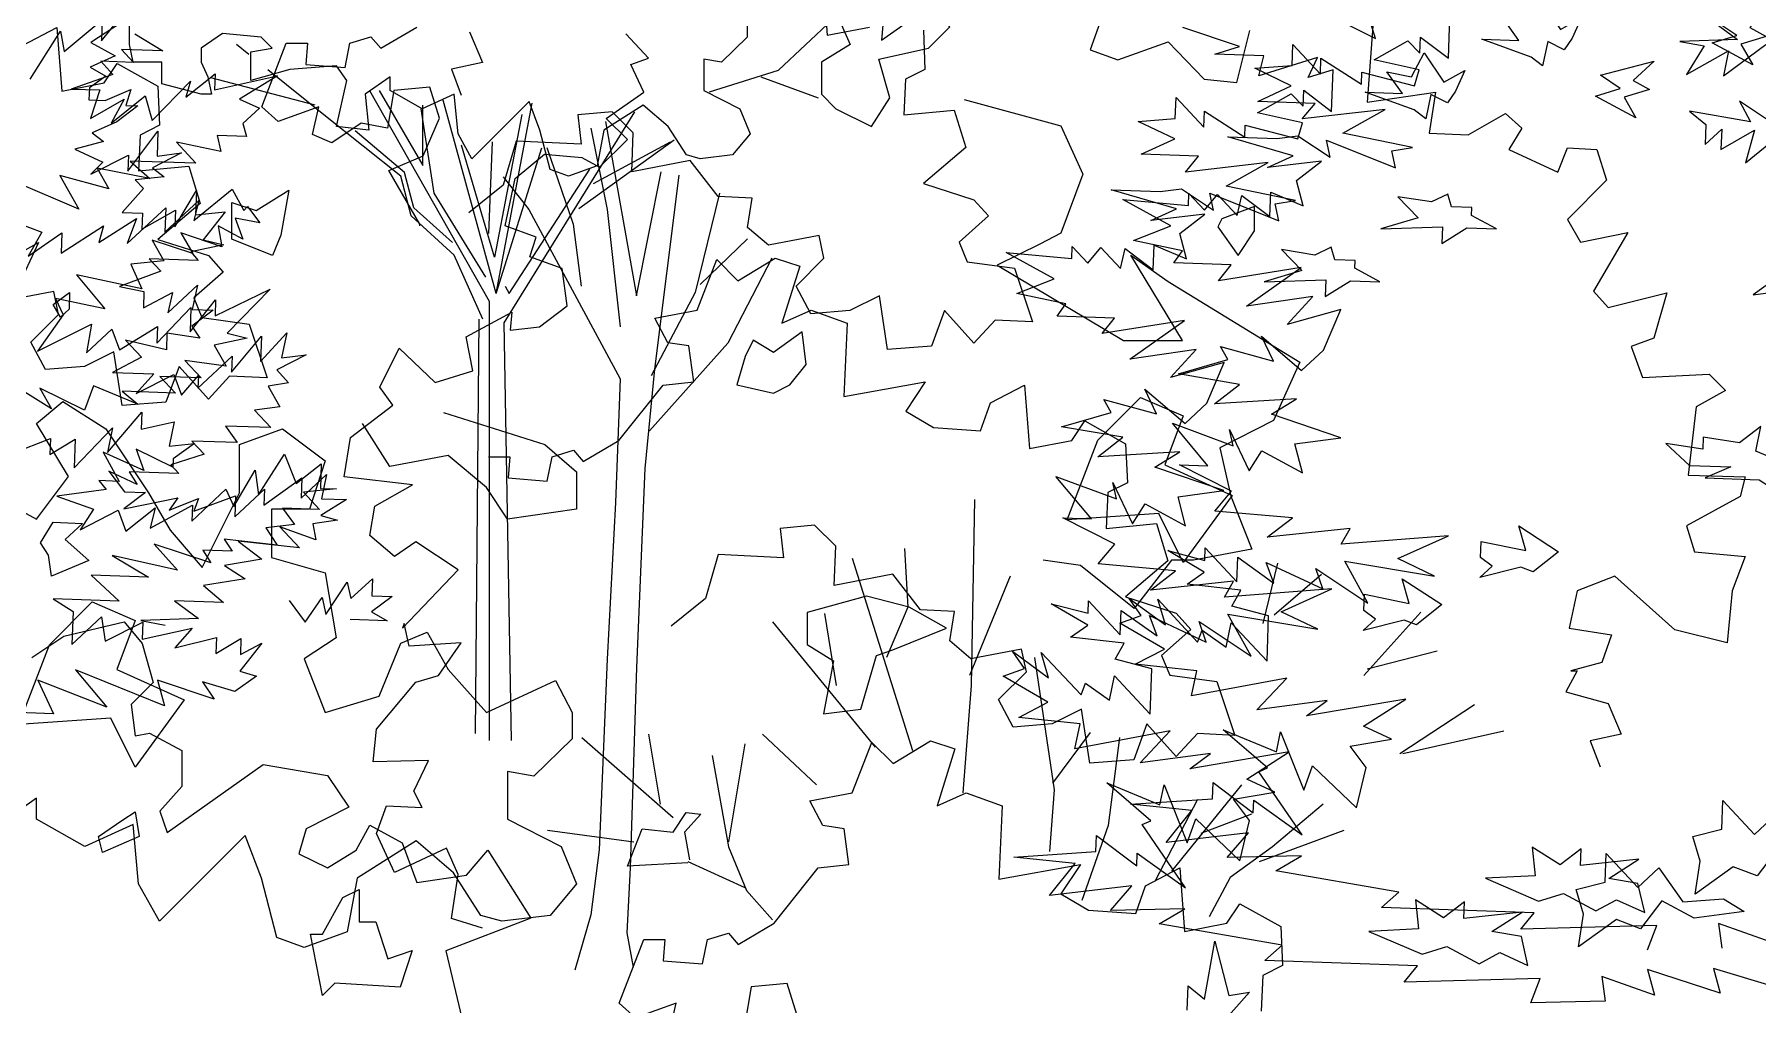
# Model space of a CAD drawing. Header units: inches. Extents: x 11.9 to 85.3, y 21.1 to 37.4.
# Drawn here: x 29.733 to 30.234, y 22.637 to 22.919 of the extents above; entities that cross this region are included whole.
import ezdxf

# ---------------------------------------------------------------- set-up
doc = ezdxf.new("R2010")
doc.units = ezdxf.units.IN
doc.header["$MEASUREMENT"] = 0
doc.layers.add('CAY', color=94, linetype='Continuous')
doc.layers.add('CAY-3', color=61, linetype='Continuous')

# ---------------------------------------------------------------- blocks, each defined once
blk = doc.blocks.new('A$C76451831')
at = {"layer": 'CAY'}
for p, q in [((4718.8, 1685.3), (4699.8, 1672.8)), ((4715.4, 1664.1), (4699.3, 1656.9)), ((4699.8, 1672.8), (4715.4, 1664.1)), ((4709.5, 1651.1), (4698.8, 1643.4)), ((4699.3, 1656.9), (4709.5, 1651.1)), ((4698.8, 1643.4), (4698.5, 1635.7)), ((4708.9, 1635.3), (4725.5, 1642.4)), ((4725.5, 1642.4), (4722.4, 1632.1)), ((4698.5, 1635.7), (4708.9, 1635.3)), ((4730.1, 1631.8), (4716.6, 1621.4)), ((4722.4, 1632.1), (4730.1, 1631.8)), ((4716.6, 1621.4), (4700.5, 1614.3)), ((4708, 1608.6), (4689.3, 1603.8)), ((4700.5, 1614.3), (4708, 1608.6)), ((4723.6, 1589.4), (4743.1, 1615.5)), ((4743.1, 1615.5), (4742.6, 1599.2)), ((4689.3, 1603.8), (4707.5, 1595.4)), ((4699.6, 1587.6), (4724, 1599.9)), ((4707.5, 1595.4), (4699.6, 1587.6)), ((4724, 1599.9), (4723.6, 1589.4)), ((4758.5, 1601.4), (4739.6, 1591.6)), ((4742.6, 1599.2), (4758.5, 1601.4)), ((4747.1, 1585.9), (4728.4, 1583.8)), ((4739.6, 1591.6), (4747.1, 1585.9)), ((4733.7, 1578.2), (4720, 1562.8)), ((4728.4, 1583.8), (4733.7, 1578.2)), ((4754.1, 1553.5), (4768.1, 1577)), ((4768.1, 1577), (4767.5, 1561.2)), ((4720, 1562.8), (4733.1, 1562.4)), ((4732.8, 1552), (4754.5, 1564.3)), ((4733.1, 1562.4), (4732.8, 1552)), ((4754.5, 1564.3), (4754.1, 1553.5)), ((4767.5, 1561.2), (4786.6, 1563.2)), ((4786.6, 1563.2), (4772.4, 1545.1)), ((4785.9, 1541.9), (4764.4, 1537.2)), ((4772.4, 1545.1), (4785.9, 1541.9)), ((4769.2, 1531.6), (4737.5, 1532.7)), ((4737.5, 1532.7), (4745, 1524.8)), ((4764.4, 1537.2), (4769.2, 1531.6)), ((4745, 1524.8), (4718.3, 1514.8)), ((4718.3, 1514.8), (4734.1, 1511.6)), ((4734.1, 1511.6), (4733.7, 1501.1)), ((4733.7, 1501.1), (4752.6, 1510.9)), ((4749.5, 1497.9), (4768.7, 1515.8)), ((4752.6, 1510.9), (4749.5, 1497.9)), ((4768.7, 1515.8), (4765.4, 1500)), ((4779, 1499.6), (4765, 1489.2)), ((4765.4, 1500), (4779, 1499.6)), ((4749, 1484.7), (4748.6, 1473.9)), ((4770.2, 1481.3), (4749, 1484.7)), ((4765, 1489.2), (4770.2, 1481.3)), ((4809.5, 1466.3), (4826.5, 1484.8)), ((4826.5, 1484.8), (4823.2, 1468.6)), ((4722.1, 1480.2), (4732.6, 1469)), ((4748.6, 1473.9), (4722.1, 1480.2)), ((4790.7, 1459.3), (4810.1, 1482.6)), ((4810.1, 1482.6), (4809.5, 1466.3)), ((4732.6, 1469), (4713.7, 1459.2)), ((4769, 1449.1), (4791.1, 1469.7)), ((4791.1, 1469.7), (4790.7, 1459.3)), ((4839.1, 1470.7), (4820.2, 1461)), ((4823.2, 1468.6), (4839.1, 1470.7)), ((4713.7, 1459.2), (4740.4, 1458.3)), ((4740.4, 1458.3), (4729, 1445.5)), ((4729, 1445.5), (4753.5, 1457.8)), ((4753.5, 1457.8), (4758.5, 1444.5)), ((4758.5, 1444.5), (4769.3, 1457.3)), ((4769.3, 1457.3), (4769, 1449.1)), ((4827.6, 1452.5), (4814.4, 1450.3)), ((4814.4, 1450.3), (4822.1, 1436.9)), ((4820.2, 1461), (4827.6, 1452.5)), ((4822.1, 1436.9), (4805.7, 1434.7)), ((4805.7, 1434.7), (4816.2, 1423.5)), ((4786.8, 1424.5), (4794.5, 1413.8)), ((4816.2, 1423.5), (4786.8, 1424.5)), ((4773, 1406.4), (4751.5, 1399.4)), ((4794.5, 1413.8), (4765.1, 1414.8)), ((4765.1, 1414.8), (4773, 1406.4)), ((4711.4, 1395.4), (4721.4, 1381.9)), ((4729.7, 1386.6), (4711.4, 1395.4)), ((4724.6, 1394.9), (4729.7, 1386.6)), ((4756.7, 1393.8), (4724.6, 1394.9)), ((4751.5, 1399.4), (4756.7, 1393.8)), ((4792.9, 1365.8), (4812.1, 1383.7)), ((4811.7, 1373.3), (4836.3, 1391)), ((4812.1, 1383.7), (4811.7, 1373.3)), ((4835.9, 1377.9), (4852.3, 1393.2)), ((4836.3, 1391), (4835.9, 1377.9)), ((4852.3, 1393.2), (4849, 1377.4)), ((4735, 1381.4), (4721, 1371)), ((4721, 1371), (4756.1, 1378)), ((4721.4, 1381.9), (4735, 1381.4)), ((4756.1, 1378), (4750.4, 1370)), ((4750.4, 1370), (4769.3, 1377.5)), ((4766.3, 1369.4), (4793.3, 1379.4)), ((4769.3, 1377.5), (4766.3, 1369.4)), ((4793.3, 1379.4), (4792.9, 1365.8)), ((4865.3, 1376.9), (4848.6, 1366.6)), ((4849, 1377.4), (4865.3, 1376.9)), ((4859.4, 1363.5), (4843.5, 1361.3)), ((4843.5, 1361.3), (4845.4, 1350.8)), ((4848.6, 1366.6), (4859.4, 1363.5)), ((4834.8, 1345.7), (4795, 1349.9)), ((4795, 1349.9), (4810.5, 1338.4)), ((4822.1, 1359.3), (4834.8, 1345.7)), ((4845.4, 1350.8), (4822.1, 1359.3)), ((4810.5, 1338.4), (4786.3, 1334.3)), ((4786.3, 1334.3), (4799.6, 1325.7)), ((4799.6, 1325.7), (4772.7, 1321.2)), ((4772.7, 1321.2), (4785.5, 1310.3)), ((4851.8, 1302.5), (4865.7, 1323.4)), ((4865.7, 1323.4), (4868.1, 1312.9)), ((4868.1, 1312.9), (4882.1, 1325.5)), ((4882.1, 1325.5), (4881.7, 1314.6)), ((4753.8, 1311.4), (4769.3, 1300)), ((4785.5, 1310.3), (4753.8, 1311.4)), ((4828.1, 1311.5), (4838.5, 1297.6)), ((4838.5, 1297.6), (4849.5, 1313.5)), ((4849.5, 1313.5), (4851.8, 1302.5)), ((4894.8, 1314.2), (4881.4, 1304.2)), ((4881.7, 1314.6), (4894.8, 1314.2)), ((4682.3, 1288.4), (4721.2, 1297.8)), ((4721.2, 1297.8), (4733, 1283.7)), ((4769.3, 1300), (4732.1, 1298.6)), ((4732.1, 1298.6), (4747.8, 1295.7)), ((4891.6, 1298.4), (4867.6, 1299.3)), ((4881.4, 1304.2), (4891.6, 1298.4)), ((4661.5, 1274.6), (4682.3, 1288.4)), ((4733, 1283.7), (4740.1, 1258.5)), ((4740.1, 1258.5), (4725.9, 1244.3)), ((4725.9, 1244.3), (4728.3, 1223.9)), ((4728.3, 1223.9), (4737.7, 1225.8)), ((4737.7, 1225.8), (4758.6, 1214.4)), ((5192.6, 1187), (5205.3, 1219.7)), ((5205.3, 1219.7), (5219, 1206)), ((5219, 1206), (5243.2, 1220.8)), ((5243.2, 1220.8), (5259.1, 1215.5)), ((4749.1, 1161.4), (4811.2, 1205.4)), ((4758.6, 1214.4), (4758.6, 1191.2)), ((4811.2, 1205.4), (4852.9, 1198.3)), ((5259.1, 1215.5), (5247.5, 1178.6)), ((4852.9, 1198.3), (4866.7, 1177.9)), ((4758.6, 1191.2), (4744.4, 1175.1)), ((5165.2, 1181.8), (5192.6, 1187)), ((5247.5, 1178.6), (5266.4, 1187)), ((5266.4, 1187), (5289.7, 1178.6)), ((4744.4, 1175.1), (4749.1, 1161.4)), ((4866.7, 1177.9), (4839.1, 1163.7)), ((5173.6, 1165.9), (5165.2, 1181.8)), ((5289.7, 1178.6), (5287.5, 1131.1)), ((4839.1, 1163.7), (4834.4, 1147.6)), ((4871.4, 1149.9), (4880.4, 1166.1)), ((4880.4, 1166.1), (4901.2, 1154.7)), ((5187.3, 1163.8), (5173.6, 1165.9)), ((5190.5, 1140.6), (5187.3, 1163.8)), ((4852.9, 1138.5), (4871.4, 1149.9)), ((4901.2, 1154.7), (4910.7, 1129.1)), ((4942.9, 1133.8), (4956.7, 1149.9)), ((4956.7, 1149.9), (4984.6, 1105.9)), ((4834.4, 1147.6), (4852.9, 1138.5)), ((5142, 1102.7), (5170.5, 1138.5)), ((5170.5, 1138.5), (5190.5, 1140.6)), ((5287.5, 1131.1), (5340.3, 1140.6)), ((5340.3, 1140.6), (5327.6, 1121.6)), ((5382.5, 1126.9), (5404.6, 1138.5)), ((5404.6, 1138.5), (5407.8, 1097.4)), ((4910.7, 1129.1), (4942.9, 1133.8)), ((5376.1, 1109), (5382.5, 1126.9)), ((5327.6, 1121.6), (5345.5, 1111.1)), ((4984.6, 1105.9), (4929.6, 1084.7)), ((5345.5, 1111.1), (5376.1, 1109)), ((5435.2, 1102.7), (5443.6, 1115.3)), ((5443.6, 1115.3), (5470, 1100.6)), ((5098.8, 1092.1), (5112.5, 1096.3)), ((5112.5, 1096.3), (5118.8, 1089)), ((5118.8, 1089), (5142, 1102.7)), ((5407.8, 1097.4), (5435.2, 1102.7)), ((5470, 1100.6), (5471.1, 1075.2)), ((4929.6, 1084.7), (4941, 1036.7)), ((5057.6, 1092.1), (5071.3, 1092.1)), ((5071.3, 1092.1), (5070.3, 1078.4)), ((5095.6, 1076.3), (5098.8, 1092.1)), ((5420.6, 1053.6), (5427.3, 1091)), ((5427.3, 1091), (5436.5, 1055.8)), ((5070.3, 1078.4), (5095.6, 1076.3)), ((5471.1, 1075.2), (5458.4, 1068.9)), ((5409.5, 1046.3), (5410, 1062.2)), ((5410, 1062.2), (5420.6, 1053.6)), ((5458.4, 1068.9), (5457.3, 1045.7)), ((5449.8, 1058.1), (5436.1, 1042.7)), ((5436.5, 1055.8), (5449.8, 1058.1)), ((5268, 577.1), (5268.9, 603.8)), ((4834.4, 569.5), (4869.4, 602.2)), ((4491.5, 579.5), (4483.4, 586)), ((5166.8, 572.4), (5167.3, 586)), ((5167.3, 586), (5185.2, 566.8)), ((5219.9, 576), (5241.7, 588.4)), ((5241.7, 588.4), (5249.5, 580.4)), ((5249.5, 580.4), (5249.9, 590.8)), ((5249.9, 590.8), (5268, 577.1)), ((4541.2, 539.6), (4503.7, 569.7)), ((4789.6, 555.4), (4834.4, 569.5)), ((5142.7, 570.6), (5166.8, 572.4)), ((5166.3, 559.3), (5142.7, 570.6)), ((5185.2, 566.8), (5185.5, 577.2)), ((5185.5, 577.2), (5211.7, 560.4)), ((5249.2, 569.6), (5219.9, 576)), ((5246.1, 559.2), (5249.2, 569.6)), ((4534.5, 546.7), (4466.9, 564.4)), ((4823, 565.2), (4860, 551.4)), ((5144.7, 549.2), (5166.3, 559.3)), ((5211.7, 560.4), (5212, 568.1)), ((5212, 568.1), (5246.1, 559.2)), ((4647.3, 419.7), (4569.9, 556)), ((4575.8, 556.2), (4604.1, 507.8)), ((4604.1, 507.8), (4604.1, 546.7)), ((4651.6, 424.8), (4617.3, 549.9)), ((4651.6, 424.8), (4675, 548.1)), ((5181.8, 547.9), (5144.7, 549.2)), ((5173.3, 537.8), (5181.8, 547.9)), ((4589.9, 500.7), (4541.2, 539.6)), ((4602.9, 544.4), (4611.2, 489.7)), ((4668.2, 540.8), (4650.5, 448.4)), ((4656.8, 405.9), (4741.3, 542.4)), ((5227, 544), (5173.3, 537.8)), ((5199.7, 528.7), (5227, 544)), ((4592.3, 503.1), (4560.4, 530.2)), ((4705.1, 479.9), (4766.8, 524.3)), ((5125.3, 526.3), (5157, 525.2)), ((5167.5, 513.9), (5125.3, 526.3)), ((5157, 525.2), (5170.6, 527)), ((5170.6, 527), (5191.5, 513.1)), ((5244.7, 519.4), (5199.7, 528.7)), ((4650.5, 448.4), (4629.2, 520.8)), ((4646.9, 463.7), (4649.3, 523.1)), ((4651.6, 424.8), (4681.2, 519.2)), ((4714.5, 496), (4764.5, 523.1)), ((5150.9, 506.4), (5167.5, 513.9)), ((5189.1, 524.1), (5233.8, 506.2)), ((5191.5, 513.1), (5189.1, 524.1)), ((5231.5, 517.1), (5244.7, 519.4)), ((5233.8, 506.2), (5231.5, 517.1)), ((4598.2, 480.3), (4592.3, 503.1)), ((4659.9, 424.8), (4712.2, 505.4)), ((5185.9, 510.6), (5150.9, 506.4)), ((5169.6, 498), (5185.9, 510.6)), ((4596.6, 475.1), (4589.9, 500.7)), ((5174, 481.5), (5169.6, 498)), ((4623.3, 457.8), (4598.2, 480.3)), ((4611.2, 489.7), (4644.6, 435.4)), ((5057.3, 485.6), (5099.7, 481.8)), ((5088.4, 468.6), (5057.3, 485.6)), ((5099.7, 481.8), (5100, 489.5)), ((5100, 489.5), (5110.1, 478.8)), ((5110.1, 478.8), (5118.6, 488.9)), ((5118.6, 488.9), (5131.2, 475.3)), ((5131.2, 475.3), (5134.4, 488.3)), ((5134.4, 488.3), (5152.5, 474.6)), ((5152.5, 474.6), (5153.1, 490.4)), ((5153.1, 490.4), (5174, 481.5)), ((4624.5, 449.6), (4596.6, 475.1)), ((5064.1, 459.1), (5088.4, 468.6)), ((5096, 452.5), (5064.1, 459.1)), ((4643, 408.3), (4624.5, 449.6)), ((5062.5, 449.6), (5086.7, 432.5)), ((5090.3, 444.6), (5096, 452.5)), ((5127.4, 443.3), (5090.3, 444.6)), ((5119.3, 433.1), (5127.4, 443.3)), ((5172.7, 441.7), (5119.3, 433.1)), ((5137.3, 416.6), (5172.7, 441.7)), ((4657.5, 429.5), (4659.9, 424.8)), ((4647.3, 135.4), (4647.3, 419.7)), ((5180.2, 422.8), (5137.3, 416.6)), ((5163.7, 404.8), (5180.2, 422.8)), ((5198.4, 414.5), (5163.7, 404.8)), ((5187.1, 388.1), (5198.4, 414.5)), ((4638.3, 140.1), (4640.6, 408.3)), ((4661.5, 135.4), (4656.8, 405.9)), ((5120.6, 390.5), (5154.7, 381.1)), ((5125.3, 382.1), (5120.6, 390.5)), ((5154.7, 381.1), (5147.1, 397.2)), ((5147.1, 397.2), (5173, 375)), ((5093.2, 372.8), (5125.3, 382.1)), ((5171.9, 380.3), (5154.8, 342.6)), ((5173, 375), (5187.1, 388.1)), ((5132.9, 366), (5093.2, 372.8)), ((5116.6, 353.4), (5132.9, 366)), ((5169.7, 356.6), (5116.6, 353.4)), ((5153.5, 346.7), (5169.7, 356.6)), ((5198.3, 331.5), (5153.5, 346.7)), ((5112.4, 313.2), (5089.4, 340.8)), ((5089.4, 340.8), (5128.7, 326.2)), ((5154.8, 342.6), (5120.1, 324.9)), ((5126.4, 336.8), (5139.1, 310)), ((5128.7, 326.2), (5126.4, 336.8)), ((5120.1, 324.9), (5127.1, 293.6)), ((5168.7, 327.6), (5198.3, 331.5)), ((5173.5, 308.8), (5168.7, 327.6)), ((5093.9, 313.9), (5112.4, 313.2)), ((5127.7, 296.8), (5093.9, 313.9)), ((5139.1, 310), (5147.2, 322.9)), ((5147.2, 322.9), (5173.5, 308.8)), ((5116.8, 284), (5127.7, 296.8)), ((5127.1, 293.6), (5140.7, 259.4)), ((5167, 279.6), (5116.8, 284)), ((5150.7, 267), (5167, 279.6)), ((5204.4, 272.8), (5150.7, 267)), ((5198.6, 262.6), (5204.4, 272.8)), ((5268.1, 267.9), (5198.6, 262.6)), ((5235.4, 253.2), (5268.1, 267.9)), ((5110, 244.4), (5086.5, 258.4)), ((5086.5, 258.4), (5110.3, 252.1)), ((5140.7, 259.4), (5103, 252.3)), ((5110.3, 252.1), (5110.6, 260.2)), ((5110.6, 260.2), (5131.1, 238.2)), ((5029.8, 248.8), (5005.7, 252.3)), ((5064.6, 221), (5029.8, 248.8)), ((5088.8, 252.3), (5064.6, 221)), ((5103, 252.3), (5088.8, 252.3)), ((5131.1, 238.2), (5131.7, 254.1)), ((5131.7, 254.1), (5155.1, 237.4)), ((5155.1, 237.4), (5150.1, 250.7)), ((5150.1, 250.7), (5186.7, 233.6)), ((5186.7, 233.6), (5182.2, 246.9)), ((5182.2, 246.9), (5215.8, 224.4)), ((5200.9, 251.6), (5259, 241.9)), ((5215.8, 224.4), (5200.9, 251.6)), ((5259, 241.9), (5235.4, 253.2)), ((5098.9, 236.6), (5110, 244.4)), ((5133.6, 232.7), (5098.9, 236.6)), ((5069.2, 216.4), (5061.4, 227.5)), ((5061.4, 227.5), (5084.8, 210.4)), ((5080, 226.9), (5105.7, 199.2)), ((5084.8, 210.4), (5080, 226.9)), ((5127.8, 222.5), (5133.6, 232.7)), ((5055.4, 211.4), (5069.2, 216.4)), ((5151.6, 216.2), (5127.8, 222.5)), ((5150.6, 186.8), (5151.6, 216.2)), ((5084.3, 194.5), (5055.4, 211.4)), ((5105.7, 199.2), (5108.7, 206.8)), ((5108.7, 206.8), (5124.2, 195.8)), ((5124.2, 195.8), (5127.5, 211.6)), ((5127.5, 211.6), (5150.6, 186.8)), ((5065.3, 184.8), (5084.3, 194.5)), ((5105.1, 180.6), (5065.3, 184.8)), ((5101.8, 164.4), (5105.1, 180.6)), ((5163.4, 175.9), (5101.8, 164.4)), ((5144.1, 155.3), (5163.4, 175.9)), ((5189.6, 161.4), (5144.1, 155.3)), ((5240.4, 162.3), (5176.1, 151.4)), ((5176.1, 151.4), (5189.6, 161.4)), ((5213, 144.7), (5240.4, 162.3)), ((5150.9, 117.8), (5122.3, 142.4)), ((5122.3, 142.4), (5156.7, 128.1)), ((5156.7, 128.1), (5159.4, 141.1)), ((5159.4, 141.1), (5174.4, 103.4)), ((5204.4, 131.8), (5231.3, 136.3)), ((5231.3, 136.3), (5213, 144.7)), ((5214.8, 117.9), (5204.4, 131.8)), ((5145.4, 115.3), (5150.9, 117.8)), ((5173.4, 74.4), (5145.4, 115.3)), ((5174.4, 103.4), (5180, 119.1)), ((5180, 119.1), (5208.5, 91.8)), ((5208.5, 91.8), (5214.8, 117.9)), ((5115.3, 97.8), (5115.7, 108.2)), ((5115.7, 108.2), (5141.7, 88.7)), ((5062.2, 94.2), (5115.3, 97.8)), ((5101.9, 90.1), (5062.2, 94.2)), ((5085.3, 69.4), (5101.9, 90.1)), ((5141.7, 88.7), (5142, 96.8)), ((5142, 96.8), (5173.4, 74.4)), ((5138.6, 75.7), (5085.3, 69.4)), ((5124.9, 59.8), (5138.6, 75.7)), ((5172.9, 60.9), (5124.9, 59.8)), ((5156.3, 51), (5172.9, 60.9)), ((5236, 37.4), (5156.3, 51)), ((5224.8, 27.3), (5236, 37.4)), ((5323.5, 23.9), (5224.8, 27.3)), ((5314.9, 13.3), (5323.5, 23.9)), ((5402.9, 15.7), (5314.9, 13.3)), ((5396.9, 0), (5402.9, 15.7)), ((5476.9, 4.9), (5442.9, 17)), ((5442.9, 17), (5445, 1))]:
    blk.add_line(p, q, dxfattribs=at)
for points in [[(4944.8, 1679.8), (4953.2, 1659.8), (4933.2, 1655.6), (4939.5, 1638.7)], [(4953.2, 1099.5), (4933.2, 1105.8), (4937.4, 1134.3), (4930, 1151.2), (4896.3, 1135.4), (4884.7, 1160.7), (4891, 1178.6), (4914.2, 1177.5), (4908.9, 1188.1), (4918.4, 1208.1), (4882.5, 1207.1), (4884.7, 1228.2), (4910, 1258.8), (4924.7, 1263), (4939.5, 1284.1), (4905.7, 1282), (4902.6, 1296.7), (4901.5, 1293.6), (4937.4, 1331.5), (4910, 1349.5), (4896.3, 1340), (4880.4, 1353.7), (4883.6, 1372.7), (4907.9, 1386.4), (4863.6, 1391.6), (4867.8, 1417), (4895.2, 1438.1), (4886.8, 1449.7), (4899.4, 1475), (4922.6, 1452.8), (4946.9, 1460.2), (4942.7, 1482.3), (4972.2, 1498.2), (4971.1, 1486.6), (4990.1, 1488.7), (5008, 1502.4), (5004.9, 1526.6), (4983.8, 1534), (4988, 1546.7), (4968, 1554.1), (4974.3, 1584.7), (4993.3, 1600.5), (5017.5, 1598.4), (5029.1, 1592), (5047.1, 1610), (5033.4, 1623.7), (5057.6, 1640.6), (5049.2, 1658.5), (5060.8, 1662.7), (5046, 1678.5)], [(5213.7, 1698.6), (5211.6, 1674.3), (5232.7, 1689.1)], [(5359.3, 1703.8), (5346.6, 1668), (5364.5, 1661.6), (5397.2, 1673.2), (5420.4, 1649), (5441.5, 1646.9), (5450, 1680.6)], [(5531.2, 1703.8), (5525.9, 1634.2), (5570.2, 1640.6), (5566, 1614.2), (5591.3, 1613.1), (5615.5, 1626.8), (5626.1, 1617.3), (5617.7, 1603.6), (5649.3, 1588.9), (5655.6, 1604.7), (5674.6, 1603.6), (5680.9, 1583.6), (5655.6, 1558.3), (5664.1, 1543.5), (5694.7, 1549.8), (5672.5, 1511.9), (5682, 1501.3), (5720, 1510.8), (5711.5, 1481.3), (5696.8, 1476), (5704.1, 1456), (5747.4, 1458.1), (5757.9, 1447.5), (5738.9, 1437), (5733.7, 1392.7), (5770.6, 1391.6), (5767.4, 1379), (5732.6, 1360), (5737.9, 1343.1), (5770.6, 1340), (5762.2, 1317.8), (5759, 1284.1), (5725.2, 1292.5), (5686.2, 1327.3), (5662, 1317.8), (5656.7, 1293.6), (5684.1, 1289.3), (5677.8, 1271.4), (5657.7, 1266.1), (5662, 1266.1), (5654.6, 1252.4), (5682, 1245), (5690.4, 1225), (5670.4, 1220.8), (5676.7, 1203.9)], [(4680, 1494.9), (4675.3, 1503.2), (4686, 1511), (4685.6, 1500.1), (4680, 1494.9)], [(5271.7, 1376.9), (5269.6, 1256.6), (5264.3, 1187)], [(5192.6, 1338.9), (5231.6, 1214.5)], [(5226.4, 1345.2), (5228.5, 1307.3), (5214.8, 1274.6)], [(5467.9, 1335.7), (5458.4, 1296.7)], [(5496.4, 1328.4), (5465.8, 1302)], [(5294.9, 1327.3), (5268.6, 1263)], [(5140.9, 1297.8), (5207.4, 1216.6)], [(5174.7, 1303.1), (5182.1, 1256.6)], [(5560.7, 1304.1), (5523.8, 1263)], [(5310.7, 1274.6), (5323.4, 1189.1), (5320.2, 1149.1)], [(5571.3, 1278.8), (5525.9, 1267.2)], [(5595.5, 1244), (5547, 1212.3)], [(5614.5, 1227.1), (5549.1, 1212.3)], [(5017.5, 1222.9), (5076.6, 1171.2)], [(5060.8, 1225), (5068.2, 1179.7)], [(5123, 1218.7), (5112.5, 1155.4)], [(5134.6, 1225), (5169.4, 1192.3)], [(5346.6, 1226.1), (5322.3, 1193.4)], [(5365.6, 1222.9), (5358.2, 1165.9), (5341.3, 1117.4)], [(1305.7, 761.9), (1339.5, 744.9), (1334.6, 760.9)], [(1604.1, 770.1), (1577.2, 765.6), (1590, 754.7), (1558.3, 755.8), (1573.8, 744.4), (1536.6, 743), (1552.3, 740.2), (1540.8, 721.6), (1568.1, 736.9), (1564.8, 720.7), (1592.2, 741.1)], [(1595.9, 690.6), (1575.1, 704.5), (1582.3, 691.1), (1542.7, 697.9), (1553.3, 689.4), (1552.8, 676.3), (1563.6, 686.3), (1563.1, 673.2), (1584.9, 685.6), (1579.1, 664.5), (1601.1, 682.3)], [(1608.5, 596.8), (1583.9, 579.1), (1616.2, 583.4)], [(1597.7, 131.1), (1558.2, 142.9), (1562.6, 126.9), (1515.6, 142.2), (1520, 125.7), (1486, 137.8), (1488.1, 121.8), (1440.1, 120.8), (1446.1, 136.4), (1358.1, 134.1), (1366.6, 144.6), (1267.9, 148.1), (1279.1, 158.1), (1199.4, 171.8), (1216.1, 181.6), (1168, 180.6), (1181.7, 196.4), (1128.5, 190.1), (1145, 210.9), (1105.3, 215), (1158.5, 218.6), (1158.8, 229), (1184.9, 209.5), (1185.2, 217.6), (1216.5, 195.2), (1188.5, 236.1), (1194, 238.6), (1165.5, 263.2), (1199.8, 248.8), (1202.6, 261.9), (1217.6, 224.2), (1223.1, 239.9), (1251.6, 212.6), (1257.9, 238.7), (1247.6, 252.6), (1274.4, 257.1), (1256.2, 265.5), (1283.5, 283.1), (1219.2, 272.2), (1232.7, 282.1), (1187.2, 276), (1206.5, 296.7), (1144.9, 285.2), (1148.2, 301.4), (1108.5, 305.5), (1127.4, 315.3), (1098.5, 332.2), (1112.3, 337.1), (1104.5, 348.3), (1127.9, 331.1), (1123.1, 347.6), (1148.9, 320), (1151.8, 327.6), (1167.3, 316.6), (1170.6, 332.4), (1193.7, 307.5), (1194.8, 337), (1171, 343.2), (1176.8, 353.5), (1142, 357.4), (1153.2, 365.2), (1129.6, 379.1), (1153.4, 372.9), (1153.7, 381), (1174.2, 359), (1174.8, 374.8), (1198.2, 358.2), (1193.2, 371.5), (1229.8, 354.3), (1225.3, 367.6), (1258.9, 345.2), (1244, 372.4), (1302.2, 362.7), (1278.5, 373.9), (1311.2, 388.7), (1241.7, 383.4), (1247.5, 393.6), (1193.8, 387.8), (1210.1, 400.4), (1160, 404.8), (1170.8, 417.6), (1137, 434.6), (1155.6, 434), (1132.5, 461.5), (1171.9, 447), (1169.5, 457.5), (1182.2, 430.8), (1190.3, 443.7), (1216.6, 429.6), (1211.8, 448.3), (1241.4, 452.3), (1196.6, 467.5), (1212.8, 477.3), (1159.7, 474.2), (1176, 486.8), (1136.3, 493.6), (1168.4, 502.9), (1163.7, 511.2), (1197.8, 501.9), (1190.2, 518), (1216.2, 495.8), (1230.2, 508.9), (1241.6, 535.3), (1206.8, 525.6), (1223.3, 543.6), (1180.5, 537.4), (1215.8, 562.4), (1162.5, 553.9), (1170.5, 564), (1133.4, 565.3), (1139.1, 573.3), (1107.2, 579.8), (1131.5, 589.4), (1100.4, 606.4), (1142.9, 602.6), (1143.1, 610.3), (1153.2, 599.5), (1161.7, 609.7), (1174.4, 596.1), (1177.5, 609.1), (1195.6, 595.3), (1196.2, 611.2), (1217.2, 602.3), (1212.8, 618.8), (1229.1, 631.3), (1194, 627.1), (1210.6, 634.7), (1168.4, 647.1), (1200.1, 646), (1213.8, 647.7), (1234.6, 633.9), (1232.3, 644.8), (1276.9, 627), (1274.6, 637.9), (1287.8, 640.2), (1242.8, 649.4), (1270.1, 664.8), (1216.4, 658.5), (1224.9, 668.7), (1187.8, 670), (1209.5, 680.1), (1185.8, 691.3), (1209.9, 693.2), (1210.4, 706.8), (1228.3, 687.6), (1228.7, 698), (1254.8, 681.2), (1255.1, 688.9), (1289.2, 680), (1292.3, 690.3), (1263.1, 696.8), (1284.8, 709.2), (1292.7, 701.2), (1293, 711.6), (1311.1, 697.8), (1312.1, 724.6), (1296, 719.7), (1301.9, 732.6), (1263.9, 720.8), (1267.1, 733.8), (1235.4, 734.9), (1251.4, 739.8), (1214.7, 752)], [(4349.9, 563.6), (4369.6, 594.7), (4371.9, 581.4), (4396.6, 601.9), (4396.1, 588.3), (4421.2, 619.6)], [(4417.6, 593), (4435.8, 581.9), (4409.1, 582.8), (4416.9, 574.4), (4395.7, 575.2), (4403.5, 566.7), (4376.5, 557.2), (4395, 556.6), (4388.9, 538.2), (4410.7, 550.6), (4402.4, 535), (4424.3, 552.8), (4428.8, 536.8), (4453.7, 562.3), (4450.6, 551.9), (4469.7, 567.1), (4469.3, 556.7), (4510, 565.7), (4485.4, 550.7), (4498.4, 544.8), (4487.6, 534.8), (4490, 526.5), (4471, 527.2), (4473.4, 516.7), (4444.6, 522.7), (4457.2, 509.1), (4414.7, 510.6), (4427.4, 499.2), (4393.2, 505.9), (4400.9, 492.5), (4369.1, 501.3), (4381.4, 479.5), (4339.5, 497.3)], [(4333.6, 473.5), (4357.4, 464.5), (4348.7, 449), (4370.5, 464.1), (4370, 450.9), (4397.4, 468.6), (4394.3, 457.8), (4418.8, 473.3), (4412.8, 457.1), (4437.7, 480.3), (4437.1, 464.5), (4459.1, 485), (4455.9, 472), (4480.7, 492.4), (4488.3, 478.5), (4490.7, 481.2), (4498.5, 470.5), (4482.7, 473.7), (4487.7, 460), (4471.7, 468.7), (4473.9, 455), (4447.5, 464.1), (4455.2, 450.7), (4428.8, 459.3), (4436.5, 445.9), (4415.1, 443.9), (4422.2, 427.8), (4380, 437), (4398.2, 415), (4366.3, 421.6), (4371.3, 411), (4354.7, 387.5), (4389.7, 404.9), (4386.3, 386.4), (4402.7, 401.7), (4407.7, 388.4), (4432.3, 403.4), (4431.9, 392.6), (4454, 415.8), (4453.4, 400), (4470, 420.7), (4469.7, 410.3), (4505.2, 427.6), (4477.4, 399.1), (4490.4, 396), (4469, 391.3), (4476.7, 377.8), (4450.1, 381.5), (4460.6, 370.2), (4433.8, 371.2), (4443.9, 360.4), (4409.5, 361.6), (4419.6, 353.1), (4391, 365), (4385, 349.3), (4356.1, 363.5), (4363.8, 350.1), (4332.7, 369.7)], [(4338.8, 321.5), (4363.1, 331), (4362.7, 320.6), (4379, 330.5), (4378.3, 311.9), (4403.2, 337.8), (4400, 322), (4422.2, 348), (4421.8, 337.1), (4443.2, 341.8), (4440, 326.1), (4456.3, 327.8), (4442.4, 317.8), (4442.2, 312.4), (4418.6, 324.1), (4423.6, 310.3), (4397.2, 322.1), (4407.5, 303.2), (4394.3, 303.7), (4399.1, 298), (4367.2, 293.7), (4391, 285.2), (4382.3, 271.9), (4406.8, 284.6), (4411.8, 270.9), (4430.9, 286.1), (4427.7, 273), (4455, 287.9), (4454.6, 277.5), (4476.6, 298.1), (4481.7, 287), (4495.6, 310.5), (4497.8, 294.6), (4514.6, 320.8), (4522.1, 301.9), (4538.4, 314.5), (4537.8, 298.6), (4548.2, 298.3), (4526.8, 296.3), (4537.3, 285.1), (4513.3, 285.9), (4521.1, 275.2), (4502.5, 273.1), (4509.8, 262), (4475.5, 265.9), (4480.6, 258), (4461.6, 258.7), (4466.8, 250.4), (4430.1, 262.5), (4445.3, 245.7), (4403.1, 255.3), (4426.6, 241.3), (4389.5, 242.6), (4407.5, 225.7), (4364.9, 227.2), (4377.8, 219), (4377, 197.7), (4396.2, 215.6), (4398.4, 199.7), (4422.9, 212), (4422.5, 201.1), (4454.9, 208.2), (4443.6, 195.4), (4470.5, 202.2), (4470.2, 191.8), (4486.4, 201.6), (4486, 191.2), (4499.9, 198.4), (4485.6, 180.3), (4496.4, 177.2), (4482.5, 167.3), (4461.4, 173.5), (4469.1, 162.3), (4432.4, 174.5), (4436.8, 158), (4379.2, 181.3), (4399.6, 157), (4354.9, 174.5), (4365, 152.8), (4330.2, 154)], [(5101.9, 1211.3), (5112.5, 1152.2), (5124.1, 1123.8), (5140.9, 1104.8)], [(5416.2, 1182.8), (5388.8, 1130.1)], [(5444.7, 1192.3), (5399.3, 1136.4)], [(5086.1, 1141.7), (5047.1, 1139.6), (5056.6, 1163.8), (5076.6, 1161.7), (5085, 1174.4), (5094.5, 1173.3), (5084, 1161.7), (5087.2, 1143.8)], [(5451, 1173.3), (5418.3, 1160.7)], [(5497.4, 1179.7), (5464.7, 1152.2), (5437.3, 1132.2), (5423.6, 1106.9)], [(4995.4, 1162.8), (5051.3, 1155.4)], [(5456.3, 1142.7), (5511.1, 1162.8)], [(5086.1, 1142.7), (5123, 1125.9)], [(5144.1, 974), (5144.1, 975), (5124.1, 1009.8), (5146.2, 1019.3), (5156.8, 1043.6), (5150.4, 1063.6), (5127.2, 1061.5), (5123, 1037.3), (5106.1, 1040.4), (5087.2, 1027.8), (5074.5, 1033.1), (5078.7, 1051), (5052.3, 1041.5), (5041.8, 1051), (5057.6, 1092.1)], [(634.4, 741.9), (648.1, 741.9), (647, 728.2), (672.4, 726.1), (675.5, 741.9), (689.2, 746.1), (695.6, 738.7), (718.8, 752.4)], [(981.4, 788.3), (984.5, 747.1), (1012, 752.4)], [(1046.8, 750.3), (1047.8, 725), (1035.2, 718.7), (1034.1, 695.5), (1066.8, 698.6), (1074.2, 674.4), (1046.8, 651.2), (1079.5, 640.6), (1089, 630.1), (1070, 613.2), (1075.2, 600.5), (1105.8, 596.3), (1117.4, 561.5), (1093.2, 562.6), (1079.5, 547.8), (1060.5, 568.9), (1052, 545.7), (1023.6, 543.6), (1018.3, 578.4), (999.3, 568.9), (974, 566.8), (964.5, 584.7), (982.4, 602.7), (979.3, 617.4), (946.6, 611.1), (932.9, 622.7), (936, 641.7), (913.9, 642.7), (895.9, 665.9), (858, 658.6), (859, 683.9), (845.3, 697.6), (823.2, 695.5), (825.3, 676.5), (783.1, 678.6), (774.7, 650.1), (752.5, 632.2)], [(720.9, 623.7), (720.9, 624.8), (700.8, 659.6), (723, 669.1), (733.5, 693.4), (727.2, 713.4), (704, 711.3), (699.8, 687), (682.9, 690.2), (663.9, 677.5), (651.3, 682.8), (655.5, 700.7), (629.1, 691.2), (618.6, 700.7), (634.4, 741.9)], [(4814, 602.2), (4814, 590.8), (4797.5, 574.6), (4786.1, 576.6), (4786.1, 556.2), (4809.3, 544.4), (4816, 528.2), (4804.6, 514.5), (4783.7, 512.1), (4774.7, 514.5), (4762.9, 533), (4746.8, 546.7), (4721.2, 530.6), (4716.9, 507.4), (4698.4, 500.7), (4686.6, 505), (4679.9, 530.6), (4672.9, 549.1), (4656.8, 533), (4635.9, 512.1), (4626.9, 528.2), (4624.5, 553.8), (4603.7, 544.4), (4582.9, 556.2), (4582.9, 565.2), (4566.7, 553.8), (4569.1, 530.6), (4548.3, 533), (4554.9, 562.8), (4548.3, 572.3), (4518, 569.9), (4492.8, 562.8), (4492.8, 581.3), (4506.6, 583.7), (4499.5, 590.8), (4474.4, 593.1), (4460.6, 583.7), (4460.6, 574.6), (4464.9, 565.2), (4467.3, 553.8), (4460.6, 553.8), (4435.1, 560.5), (4435.1, 574.6), (4416.6, 574.6), (4414.2, 586), (4414.2, 599.8)], [(831.6, 687), (842.2, 634.3), (850.6, 558.4)], [(841.1, 691.2), (861.1, 578.4), (877, 658.6)], [(803.1, 674.4), (820, 624.8), (825.3, 584.7)], [(774.7, 655.4), (791.5, 634.3), (850.6, 524.6), (847.4, 444.5), (842.2, 343.2), (836.9, 219.8), (831.6, 177.6), (821.1, 141.8)], [(888.6, 656.4), (872.7, 530.9), (866.4, 466.6), (861.1, 337.9), (856.9, 208.2), (854.8, 166), (859, 143.9)], [(914.9, 644.8), (899.1, 580.5), (870.6, 526.7)], [(932.9, 615.3), (902.3, 585.8)], [(948.7, 602.7), (920.2, 547.8), (869.6, 490.9)]]:
    blk.add_lwpolyline(points, dxfattribs=at)
for points in [[(4791, 1545.5), (4791, 1569.3), (4806.8, 1564), (4827.9, 1577.2), (4822.7, 1548.1), (4817.4, 1534.9)], [(5431.9, 1558.7), (5429.3, 1553.4), (5442.5, 1535), (5453, 1550.8), (5453, 1566.7)], [(4641.2, 1525.7), (4649.6, 1533.5), (4647.2, 1541.3), (4652.4, 1535.7), (4665.8, 1543.4), (4657.5, 1525.1), (4648.9, 1512.3)], [(5162.8, 1464.3), (5160.2, 1485.4), (5141.7, 1472.2), (5128.5, 1480.1), (5123.3, 1469.6), (5118, 1451.1), (5141.7, 1445.8), (5152.3, 1451.1)], [(5351.5, 1415.3), (5379.2, 1443), (5406.9, 1431.1), (5395, 1399.4), (5438.6, 1379.6), (5406.9, 1336.1), (5391, 1367.8), (5331.7, 1363.8)], [(4672.4, 1341), (4667.2, 1348.9), (4675.4, 1362.2), (4694.4, 1361.5), (4683.1, 1351), (4698.5, 1337.4), (4674.2, 1327.3)], [(4720.4, 1169.5), (4728.3, 1174.8), (4731, 1158.9), (4707.2, 1148.4), (4704.6, 1158.9)], [(4862.9, 1119.3), (4873.5, 1124.6), (4873.5, 1103.5), (4884.1, 1103.5), (4892, 1079.7), (4907.8, 1085), (4899.9, 1061.2), (4857.7, 1063.9), (4849.7, 1055.9), (4841.8, 1095.6), (4849.7, 1095.6)], [(1364.6, 698.7), (1332.9, 710.2), (1356.9, 709.4), (1346.9, 723.3), (1362.7, 720.1), (1370.9, 735.6), (1383.8, 716.6), (1397.3, 724.3), (1391.3, 710.9), (1386.1, 703.4), (1375.4, 708.7), (1372.1, 693)], [(1485.1, 721.2), (1519.8, 730.4), (1506.2, 717.8), (1516.9, 712), (1500.4, 707.1), (1508.1, 693.7), (1481.9, 707.7), (1497.9, 712.6)], [(4892.2, 660), (4885.5, 671.4), (4869.4, 671.4), (4869.4, 643.8), (4852.9, 632), (4836.8, 636.8), (4843.9, 609.2), (4871.4, 606.9), (4880.8, 586), (4862.3, 574.6), (4862.3, 553.8), (4871.4, 544.4), (4894.6, 533), (4906.4, 551.4), (4899.3, 576.6), (4931.5, 583.7), (4945.3, 597.4), (4922.5, 613.6), (4915.4, 636.8), (4889.8, 630.1)], [(5321.5, 577.9), (5289.7, 589.5), (5313.7, 588.6), (5303.8, 602.6), (5319.5, 599.3), (5327.8, 614.9), (5340.7, 595.8), (5354.1, 603.5), (5348.2, 590.1), (5343, 582.6), (5332.3, 588), (5329, 572.2)], [(1313.2, 601.7), (1310.8, 609.9), (1300.2, 604.8), (1278.6, 608.3), (1291.7, 594.7), (1267.4, 587.4), (1307.3, 588.7), (1306.9, 577.9), (1323.2, 588.2), (1342.2, 587.5), (1326.2, 596.2), (1326.3, 601.2)], [(5441.9, 600.5), (5476.7, 609.7), (5463.1, 597), (5473.8, 591.2), (5457.3, 586.3), (5465, 572.9), (5438.7, 587), (5454.8, 591.9)], [(1603.8, 461), (1606.8, 469), (1585.8, 477.9), (1589, 493.7), (1575.1, 483.3), (1551.6, 486.8), (1551.4, 479.1), (1527.5, 482.7), (1542.8, 468.5), (1569.5, 467.6), (1553, 460.5), (1587.8, 459.2), (1606, 447.7)], [(5270.1, 480.9), (5267.7, 489.1), (5257.1, 484.1), (5235.4, 487.5), (5248.5, 473.9), (5224.3, 466.6), (5264.2, 467.9), (5263.8, 457.1), (5280, 467.4), (5299.1, 466.7), (5283, 475.4), (5283.2, 480.4)], [(1332, 374.8), (1332.4, 385.2), (1361.2, 379.2), (1356.8, 395.2), (1382.5, 378.5), (1366.1, 365.4), (1358.1, 368.4), (1331.6, 361.7), (1339.5, 369.1)], [(1037.6, 376.9), (1009.9, 384), (971.5, 373.4), (971.5, 352.7), (988.6, 342.1), (982.2, 307.9), (1006.3, 310.8), (1016.4, 345.6), (1027, 349.2), (1061.8, 363.3)], [(5288.9, 254), (5289.3, 264.4), (5318.1, 258.4), (5313.6, 274.5), (5339.3, 257.7), (5323, 244.7), (5315, 247.7), (5288.4, 240.9), (5296.4, 248.3)], [(1474.2, 178.1), (1469.4, 194.1), (1488.1, 198.9), (1488.8, 217.4), (1509.3, 195.4), (1522.9, 208.1), (1538.4, 186.2), (1564.8, 188), (1578.1, 179.9), (1545.8, 175.6), (1524.8, 186.7), (1511.1, 168.6), (1495.4, 174.6), (1470.8, 156.9)], [(1438.2, 144.9), (1433.9, 163.6), (1414.9, 167), (1434.4, 179.5), (1396.7, 175.3), (1397, 186.2), (1383.5, 175.8), (1365.4, 187.3), (1367.4, 168.6), (1335.2, 167), (1369.6, 152.2), (1385.6, 157.1), (1406.5, 146), (1419.9, 153.2)], [(5431.1, 57.3), (5426.2, 73.3), (5445, 78.1), (5445.6, 96.7), (5466.2, 74.6), (5479.7, 87.3), (5495.3, 65.5), (5521.6, 67.3), (5535, 59.1), (5502.6, 54.8), (5481.7, 65.9), (5467.9, 47.8), (5452.3, 53.8), (5427.7, 36.1)], [(5395.1, 24.1), (5390.7, 42.8), (5371.8, 46.2), (5391.3, 58.7), (5353.5, 54.6), (5353.9, 65.4), (5340.4, 55), (5322.2, 66.5), (5324.3, 47.9), (5292.1, 46.3), (5326.4, 31.5), (5342.5, 36.4), (5363.4, 25.2), (5376.8, 32.4)]]:
    blk.add_lwpolyline(points, close=True, dxfattribs=at)
at = {"layer": 'CAY-3'}
for p, q in [((4954.6, 550.5), (5017.1, 533.4)), ((5017.1, 533.4), (5031.3, 502.1)), ((472.7, 495.7), (489.8, 509.9)), ((489.8, 509.9), (517.5, 492.2)), ((736.2, 502.8), (801.7, 482.1)), ((5031.3, 502.1), (5017.1, 463.8)), ((493.3, 461.5), (472.7, 495.7)), ((517.5, 492.2), (545.2, 450.9)), ((604.1, 482.1), (631.9, 492.2)), ((631.9, 492.2), (659.6, 471.5)), ((701.4, 468), (683.7, 495.7)), ((604.1, 450.9), (604.1, 482.1)), ((801.7, 482.1), (822.3, 464.4)), ((659.6, 471.5), (649.5, 440.3)), ((739.2, 475.1), (701.4, 468)), ((763.9, 454.4), (739.2, 475.1)), ((472.7, 433.8), (493.3, 461.5)), ((822.3, 464.4), (822.3, 440.3)), ((5017.1, 463.8), (5003.6, 456.7)), ((441.4, 450.9), (472.7, 433.8)), ((545.2, 450.9), (559.3, 426.7)), ((580, 402.5), (604.1, 450.9)), ((777.5, 433.8), (763.9, 454.4)), ((5003.6, 456.7), (4975.9, 443.1)), ((5095.9, 394.5), (5062.5, 449.6)), ((624.8, 440.3), (624.8, 409)), ((649.5, 440.3), (624.8, 440.3)), ((822.3, 440.3), (777.5, 433.8)), ((4975.9, 443.1), (5057.6, 394.5)), ((559.3, 426.7), (580, 402.5)), ((5086.7, 432.5), (5171.9, 380.3)), ((624.8, 409), (659.6, 399)), ((659.6, 399), (666.6, 357.1)), ((5057.6, 394.5), (5095.9, 394.5)), ((666.6, 357.1), (646, 343.5)), ((708.5, 353.5), (725.6, 360.6)), ((725.6, 360.6), (739.2, 336.4)), ((694.4, 319.3), (708.5, 353.5)), ((646, 343.5), (659.6, 308.7)), ((739.2, 336.4), (763.9, 308.7)), ((763.9, 308.7), (808.7, 329.4)), ((808.7, 329.4), (819.4, 308.7)), ((659.6, 308.7), (694.4, 319.3)), ((819.4, 308.7), (819.4, 291.6)), ((819.4, 291.6), (794.6, 267.4)), ((794.6, 267.4), (777.5, 270.4)), ((777.5, 270.4), (777.5, 239.7)), ((472.7, 253.3), (448.5, 236.2)), ((472.7, 239.7), (472.7, 253.3)), ((503.9, 222), (472.7, 239.7)), ((535.2, 236.2), (503.9, 222)), ((538.7, 197.8), (535.2, 236.2)), ((777.5, 239.7), (812.3, 222)), ((607.7, 229.1), (583.5, 204.9)), ((618.3, 201.4), (607.7, 229.1)), ((718.5, 225.5), (680.2, 201.4)), ((742.7, 204.9), (718.5, 225.5)), ((812.3, 222), (822.3, 197.8)), ((583.5, 204.9), (552.3, 173.6)), ((628.3, 163), (618.3, 201.4)), ((680.2, 201.4), (673.7, 166.6)), ((760.4, 177.2), (742.7, 204.9)), ((552.3, 173.6), (538.7, 197.8)), ((822.3, 197.8), (805.2, 177.2)), ((774, 173.6), (760.4, 177.2)), ((805.2, 177.2), (774, 173.6)), ((646, 156.5), (628.3, 163)), ((673.7, 166.6), (646, 156.5))]:
    blk.add_line(p, q, dxfattribs=at)
for points in [[(463.7, 740.4), (485.9, 752), (489, 710.9), (516.5, 716.2), (524.9, 728.8), (551.3, 714.1), (552.3, 688.8), (539.7, 682.4), (538.6, 659.2), (571.3, 662.4), (578.7, 638.1), (551.3, 614.9), (584, 604.4), (593.5, 593.8), (574.5, 577), (579.7, 564.3), (610.3, 560.1), (621.9, 525.3), (597.7, 526.3), (584, 511.6), (565, 532.7), (556.5, 509.5), (528.1, 507.4), (522.8, 542.2), (503.8, 532.7), (478.5, 530.6), (469, 548.5), (486.9, 566.4), (483.8, 581.2), (451.1, 574.9)], [(4646.7, 319.2), (4660.4, 319.2), (4659.4, 305.5), (4684.7, 303.3), (4687.9, 319.2), (4701.6, 323.4), (4707.9, 316), (4731.1, 329.7), (4759.6, 365.6), (4779.6, 367.7), (4776.4, 390.9), (4762.7, 393), (4754.3, 408.8), (4781.7, 414.1), (4794.4, 446.8), (4808.1, 433.1), (4832.3, 447.8), (4848.2, 442.6), (4836.6, 405.7), (4855.5, 414.1), (4878.8, 405.7), (4876.6, 358.2), (4929.4, 367.7), (4916.7, 348.7), (4934.6, 338.2), (4965.2, 336), (4971.6, 354), (4993.7, 365.6), (4996.9, 324.4), (5024.3, 329.7), (5032.7, 342.4), (5059.1, 327.6), (5060.2, 302.3), (5047.5, 296), (5046.4, 272.8), (5079.1, 275.9), (5086.5, 251.7), (5059.1, 228.5), (5091.8, 217.9), (5101.3, 207.4), (5082.3, 190.5), (5087.6, 177.8), (5118.2, 173.6), (5129.8, 138.8), (5105.5, 139.9), (5091.8, 125.1), (5072.8, 146.2), (5064.4, 123), (5035.9, 120.9), (5030.6, 155.7), (5011.6, 146.2), (4986.3, 144.1), (4976.8, 162), (4994.8, 179.9), (4991.6, 194.7), (4958.9, 188.4), (4945.2, 200), (4948.4, 219), (4926.2, 220), (4908.3, 243.2), (4870.3, 235.8), (4871.4, 261.2), (4857.7, 274.9), (4835.5, 272.8), (4837.6, 253.8), (4795.4, 255.9), (4787, 227.4), (4764.8, 209.5)]]:
    blk.add_lwpolyline(points, dxfattribs=at)
blk.add_lwpolyline([(481.1, 352.5), (508.8, 380.2), (536.5, 368.3), (524.6, 336.6), (568.2, 316.8), (536.5, 273.3), (520.7, 305), (461.3, 301)], close=True, dxfattribs=at)

msp = doc.modelspace()

# ---------------------------------------------------------------- block references
at = {"layer": 'CAY', "xscale": 0.0004489089019145984, "yscale": 0.0004489089019145984, "zscale": 0.0004489089019145984}
for p in [(27.77946, 22.65341), (29.52183, 22.5838), (27.64007, 22.16613)]:
    msp.add_blockref('A$C76451831', p, dxfattribs=at)

doc.saveas('drawing.dxf')
